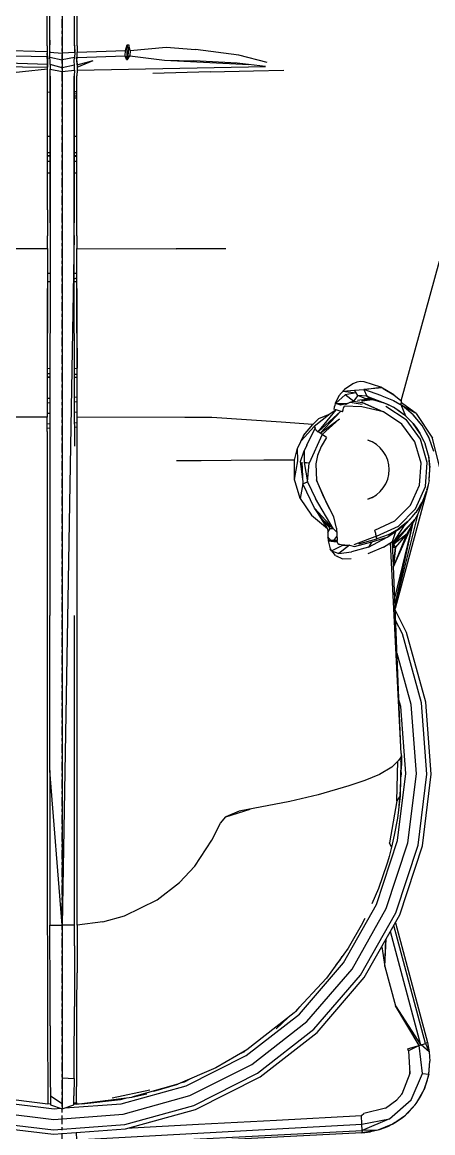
# Model space of a CAD drawing. Header units: millimetres. Extents: x -57554 to 16546, y 2142 to 98430.
# Drawn here: x -45682.9 to -45545.6, y 24897.5 to 25269.2 of the extents above; entities that cross this region are included whole.
import ezdxf

# ---------------------------------------------------------------- set-up
doc = ezdxf.new("R2010")
doc.units = ezdxf.units.MM
doc.linetypes.add('DXK_LINE_DOT3', pattern=[5.9187, 2.979, -0.9799, 0.9799, -0.9799])

msp = doc.modelspace()

# ---------------------------------------------------------------- linework, layer by layer
at = {"color": 1, "linetype": 'DXK_LINE_DOT3'}
msp.add_line((-45669.52, 20224.55), (-45669.52, 32724.55), dxfattribs=at)
at = {"color": 2, "linetype": 'Continuous'}
for p, q in [((-45674.53, 25261.32), (-45674.53, 25310.45)), ((-45673.66, 25261.25), (-45673.66, 25310.45)), ((-45669.52, 25310.45), (-45669.52, 24923.48)), ((-45665.38, 25261.26), (-45665.38, 25310.45)), ((-45664.51, 25261.32), (-45664.51, 25310.45)), ((-45673.66, 25263.16), (-45673.72, 25259.82)), ((-45665.31, 25260), (-45665.38, 25263.16)), ((-45674.55, 25259.31), (-45690.63, 25259.71)), ((-45674.53, 25261.32), (-45674.55, 25259.31)), ((-45674.55, 25259.31), (-45674.53, 25257.61)), ((-45674.5, 25258.17), (-45674.55, 25258.9)), ((-45673.72, 25259.82), (-45673.69, 25259.24)), ((-45673.69, 25259.24), (-45673.66, 25261.25)), ((-45673.68, 25258.44), (-45673.69, 25259.24)), ((-45673.69, 25259.24), (-45669.52, 25258.81)), ((-45673.66, 25257.54), (-45673.68, 25258.44)), ((-45665.34, 25259.08), (-45669.52, 25258.81)), ((-45665.34, 25259.08), (-45665.39, 25257.35)), ((-45665.38, 25261.26), (-45665.34, 25259.08)), ((-45665.34, 25259.21), (-45665.31, 25260)), ((-45664.52, 25258.27), (-45664.49, 25258.93)), ((-45664.51, 25261.32), (-45664.48, 25259.15)), ((-45664.51, 25257.43), (-45664.48, 25259.15)), ((-45664.48, 25259.15), (-45648.4, 25259.71)), ((-45648.42, 25258.01), (-45648.4, 25259.71)), ((-45648.4, 25259.71), (-45647.82, 25261.61)), ((-45647.82, 25261.61), (-45648.05, 25256.68)), ((-45647.82, 25261.61), (-45647.22, 25261.61)), ((-45647.22, 25261.61), (-45647.63, 25256.69)), ((-45646.75, 25259.71), (-45647.22, 25261.61)), ((-45646.75, 25259.71), (-45646.95, 25258.01)), ((-45646.75, 25259.71), (-45634.7, 25260.91)), ((-45634.7, 25260.91), (-45624.93, 25260.11)), ((-45610.44, 25258.19), (-45624.93, 25260.11)), ((-45730.15, 25255.07), (-45674.48, 25254.14)), ((-45674.48, 25255.1), (-45712.22, 25256.29)), ((-45674.53, 25257.61), (-45690.61, 25258.01)), ((-45674.46, 25256.3), (-45674.53, 25257.61)), ((-45674.52, 25257.53), (-45674.43, 25257.53)), ((-45674.5, 25258.17), (-45674.47, 25257.81)), ((-45674.48, 25255.1), (-45674.46, 25256.3)), ((-45674.48, 25254.14), (-45674.48, 25255.1)), ((-45674.47, 25257.81), (-45674.43, 25257.53)), ((-45674.44, 25256.49), (-45674.47, 25254.36)), ((-45674.33, 25257.25), (-45674.44, 25256.49)), ((-45674.43, 25257.53), (-45674.38, 25257.33)), ((-45674.33, 25257.25), (-45674.38, 25257.33)), ((-45673.56, 25256.2), (-45673.66, 25257.54)), ((-45673.66, 25257.54), (-45669.52, 25256.64)), ((-45673.6, 25255.03), (-45673.56, 25256.2)), ((-45673.6, 25255.03), (-45673.58, 25253.51)), ((-45669.52, 25253.96), (-45673.6, 25255.03)), ((-45665.39, 25257.35), (-45669.52, 25256.64)), ((-45665.44, 25254.88), (-45669.52, 25253.96)), ((-45665.47, 25256.2), (-45665.39, 25257.35)), ((-45665.44, 25254.88), (-45665.47, 25256.2)), ((-45665.46, 25253.15), (-45665.44, 25254.88)), ((-45664.71, 25257.25), (-45664.66, 25257.31)), ((-45664.59, 25256.51), (-45664.7, 25257.25)), ((-45664.66, 25257.31), (-45664.62, 25257.47)), ((-45664.62, 25257.47), (-45664.57, 25257.78)), ((-45664.57, 25254.92), (-45664.59, 25256.51)), ((-45664.58, 25256.3), (-45664.51, 25257.43)), ((-45664.58, 25256.3), (-45664.55, 25254.93)), ((-45664.57, 25257.78), (-45664.52, 25258.27)), ((-45664.56, 25254.14), (-45659.22, 25256.43)), ((-45664.55, 25254.93), (-45664.56, 25254.14)), ((-45664.55, 25254.93), (-45659.22, 25256.43)), ((-45664.51, 25257.43), (-45648.42, 25258.01)), ((-45648.05, 25256.68), (-45648.42, 25258.01)), ((-45648.05, 25256.68), (-45647.63, 25256.69)), ((-45647.63, 25256.69), (-45646.95, 25258.01)), ((-45646.95, 25258.01), (-45635.28, 25256.51)), ((-45635.28, 25256.51), (-45607.12, 25255.05)), ((-45635.28, 25256.51), (-45625.5, 25256.25)), ((-45611.02, 25255.51), (-45625.5, 25256.25)), ((-45601.53, 25254.39), (-45611.02, 25255.51)), ((-45601.01, 25255.68), (-45610.44, 25258.19)), ((-45674.47, 25253.5), (-45691.27, 25251.76)), ((-45674.47, 25253.5), (-45674.48, 25254.14)), ((-45674.47, 25254.36), (-45674.47, 25254.15)), ((-45674.42, 25251.29), (-45674.47, 25253.5)), ((-45674.41, 25206.44), (-45674.42, 25251.29)), ((-45673.58, 25253.51), (-45669.52, 25252.66)), ((-45673.5, 25251.19), (-45673.58, 25253.51)), ((-45673.51, 25236.26), (-45673.51, 25251.17)), ((-45673.5, 25251.19), (-45673.5, 25236.28)), ((-45669.52, 25252.66), (-45665.46, 25253.15)), ((-45665.46, 25253.15), (-45665.53, 25251.19)), ((-45665.53, 25236.28), (-45665.53, 25251.19)), ((-45665.52, 25251.17), (-45665.53, 25236.26)), ((-45664.57, 25253.12), (-45664.62, 25251.29)), ((-45664.62, 25206.44), (-45664.62, 25251.29)), ((-45664.57, 25253.12), (-45601.53, 25254.39)), ((-45664.56, 25254.14), (-45664.57, 25253.12)), ((-45620.01, 25252.55), (-45639.24, 25252)), ((-45620.01, 25252.55), (-45605.48, 25252.98)), ((-45605.48, 25252.98), (-45595.39, 25253.21)), ((-45674.42, 25245.82), (-45673.5, 25245.87)), ((-45665.52, 25246.05), (-45664.62, 25246.05)), ((-45665.52, 25245.29), (-45664.62, 25245.3)), ((-45665.52, 25244.56), (-45664.62, 25244.57)), ((-45665.52, 25243.87), (-45664.62, 25243.88)), ((-45673.51, 25221.35), (-45673.51, 25236.26)), ((-45673.5, 25236.28), (-45673.5, 25221.36)), ((-45665.53, 25221.36), (-45665.53, 25236.28)), ((-45665.53, 25236.26), (-45665.53, 25221.35)), ((-45674.42, 25231.06), (-45673.5, 25231.11)), ((-45665.53, 25231.11), (-45664.62, 25231.06)), ((-45674.42, 25225.57), (-45673.5, 25225.57)), ((-45665.53, 25225.57), (-45664.62, 25225.57)), ((-45674.42, 25224.57), (-45673.5, 25224.57)), ((-45674.42, 25224.57), (-45673.5, 25224.57)), ((-45674.42, 25224.56), (-45673.5, 25224.56)), ((-45674.42, 25224.52), (-45673.5, 25224.52)), ((-45674.42, 25224.52), (-45673.5, 25224.52)), ((-45674.42, 25224.45), (-45673.96, 25224.45)), ((-45673.96, 25224.45), (-45674.42, 25224.45)), ((-45674.42, 25224.34), (-45674.35, 25224.34)), ((-45674.35, 25224.34), (-45674.42, 25224.34)), ((-45674.42, 25222.7), (-45673.5, 25222.7)), ((-45673.5, 25224.29), (-45674.35, 25224.34)), ((-45673.5, 25224.45), (-45673.96, 25224.45)), ((-45673.5, 25206.44), (-45673.51, 25221.35)), ((-45673.5, 25221.36), (-45673.5, 25206.44)), ((-45665.53, 25224.57), (-45664.62, 25224.57)), ((-45665.53, 25224.52), (-45664.62, 25224.52)), ((-45665.53, 25224.52), (-45664.62, 25224.52)), ((-45665.07, 25224.45), (-45665.53, 25224.45)), ((-45665.53, 25224.29), (-45664.96, 25224.32)), ((-45665.53, 25222.7), (-45664.62, 25222.7)), ((-45665.53, 25206.44), (-45665.53, 25221.36)), ((-45665.53, 25221.35), (-45665.53, 25206.44)), ((-45665.07, 25224.45), (-45664.62, 25224.45)), ((-45664.62, 25224.45), (-45665.07, 25224.45)), ((-45664.96, 25224.32), (-45664.62, 25224.34)), ((-45664.62, 25224.34), (-45664.96, 25224.32)), ((-45664.96, 25224.32), (-45664.62, 25224.33)), ((-45674.42, 25218.77), (-45673.5, 25218.77)), ((-45674.42, 25218.77), (-45673.5, 25218.77)), ((-45665.53, 25218.77), (-45664.62, 25218.77)), ((-45665.53, 25218.77), (-45664.62, 25218.77)), ((-45674.41, 25206.44), (-45674.42, 25202.08)), ((-45673.5, 25206.44), (-45673.5, 25202.08)), ((-45673.5, 25202.08), (-45673.5, 25206.44)), ((-45665.53, 25202.08), (-45665.53, 25206.44)), ((-45665.53, 25206.44), (-45665.53, 25202.08)), ((-45664.61, 25202.08), (-45664.62, 25206.44)), ((-45674.42, 25202.08), (-45674.41, 25197.75)), ((-45673.5, 25202.08), (-45673.51, 25197.77)), ((-45665.53, 25197.77), (-45665.53, 25202.08)), ((-45664.62, 25197.75), (-45664.61, 25202.08)), ((-45674.42, 25193.49), (-45674.41, 25197.75)), ((-45673.51, 25197.77), (-45673.51, 25193.49)), ((-45665.53, 25197.77), (-45669.52, 24966.97)), ((-45665.52, 25193.49), (-45665.53, 25197.77)), ((-45664.62, 25197.75), (-45664.61, 25193.49)), ((-45707.62, 25193.4), (-45674.42, 25193.49)), ((-45674.42, 25193.49), (-45674.46, 25174.49)), ((-45673.51, 25193.49), (-45673.56, 25174.49)), ((-45665.48, 25174.49), (-45665.52, 25193.49)), ((-45664.61, 25193.49), (-45631.41, 25193.4)), ((-45664.58, 25174.49), (-45664.61, 25193.49)), ((-45614.81, 25193.36), (-45631.41, 25193.4)), ((-45556.1, 25142.45), (-45543.28, 25189.23)), ((-45674.43, 25185.25), (-45673.53, 25185.25)), ((-45665.51, 25185.25), (-45664.6, 25185.25)), ((-45674.43, 25182.45), (-45673.54, 25182.45)), ((-45665.5, 25183.32), (-45664.59, 25183.68)), ((-45665.5, 25182.45), (-45664.59, 25182.45)), ((-45674.45, 25174.5), (-45674.44, 25180.12)), ((-45664.6, 25180.12), (-45664.58, 25166.82)), ((-45674.46, 25174.49), (-45674.5, 25155.67)), ((-45674.46, 25166.82), (-45674.45, 25174.48)), ((-45673.56, 25174.49), (-45673.61, 25155.67)), ((-45665.43, 25155.67), (-45665.48, 25174.49)), ((-45664.54, 25155.68), (-45664.58, 25174.49)), ((-45674.48, 25153.59), (-45674.46, 25166.82)), ((-45664.58, 25166.82), (-45664.55, 25153.59)), ((-45674.5, 25155.67), (-45674.54, 25137.04)), ((-45673.61, 25155.67), (-45673.67, 25137.04)), ((-45665.36, 25137.04), (-45665.43, 25155.67)), ((-45664.49, 25137.04), (-45664.54, 25155.68)), ((-45674.51, 25153.34), (-45673.62, 25153.39)), ((-45674.51, 25151.59), (-45673.62, 25151.63)), ((-45674.49, 25153.47), (-45674.48, 25153.53)), ((-45674.48, 25153.53), (-45674.48, 25153.59)), ((-45665.42, 25153.39), (-45664.53, 25153.34)), ((-45665.41, 25151.43), (-45664.53, 25151.38)), ((-45665.41, 25151.41), (-45664.53, 25151.36)), ((-45664.55, 25153.59), (-45664.55, 25153.53)), ((-45664.55, 25153.53), (-45664.54, 25153.47)), ((-45674.51, 25150.47), (-45673.63, 25150.51)), ((-45674.51, 25150.46), (-45673.63, 25150.5)), ((-45674.51, 25150.46), (-45673.63, 25150.49)), ((-45674.51, 25150.41), (-45673.63, 25150.46)), ((-45665.41, 25150.46), (-45664.52, 25150.41)), ((-45572.36, 25148.15), (-45575.04, 25146.3)), ((-45570.97, 25148.71), (-45572.36, 25148.15)), ((-45569.7, 25148.95), (-45570.97, 25148.71)), ((-45568.54, 25148.88), (-45569.7, 25148.95)), ((-45568.61, 25146.24), (-45562.93, 25147.06)), ((-45562.55, 25146.84), (-45568.61, 25146.24)), ((-45562.93, 25147.06), (-45568.54, 25148.88)), ((-45562.93, 25147.06), (-45562.55, 25146.84)), ((-45558.58, 25144.51), (-45562.93, 25147.06)), ((-45674.53, 25143.33), (-45673.65, 25143.39)), ((-45665.39, 25143.77), (-45664.51, 25143.66)), ((-45576.99, 25144.11), (-45578.18, 25141.59)), ((-45574.91, 25144.53), (-45578.11, 25141.57)), ((-45575.04, 25146.3), (-45576.99, 25144.11)), ((-45575.04, 25146.3), (-45575.6, 25145.67)), ((-45575.6, 25145.67), (-45571.8, 25146.09)), ((-45575.6, 25145.67), (-45571.24, 25145.17)), ((-45571.24, 25145.17), (-45574.91, 25144.53)), ((-45572.06, 25142.38), (-45574.91, 25144.53)), ((-45570.67, 25144.25), (-45572.06, 25142.38)), ((-45571.8, 25146.09), (-45568.61, 25146.24)), ((-45570.67, 25144.25), (-45571.8, 25146.09)), ((-45567.96, 25143.11), (-45570.67, 25144.25)), ((-45567.58, 25144.07), (-45570.67, 25144.25)), ((-45569.2, 25142.66), (-45567.96, 25143.11)), ((-45566.8, 25143.11), (-45569.2, 25142.66)), ((-45562.6, 25144.17), (-45568.61, 25146.24)), ((-45568.61, 25146.24), (-45568.19, 25145.36)), ((-45568.61, 25146.24), (-45567.58, 25144.07)), ((-45566.8, 25143.11), (-45567.96, 25143.11)), ((-45567.58, 25144.07), (-45565.76, 25142.97)), ((-45567.58, 25144.07), (-45562.13, 25141.91)), ((-45565.76, 25142.97), (-45567.58, 25144.07)), ((-45565.76, 25142.97), (-45566.8, 25143.11)), ((-45566.8, 25143.11), (-45565.75, 25142.97)), ((-45562.6, 25144.17), (-45558.69, 25142.58)), ((-45562.16, 25146.61), (-45558.6, 25144.51)), ((-45558.58, 25144.51), (-45556.24, 25142.58)), ((-45674.53, 25141.86), (-45673.65, 25141.93)), ((-45665.38, 25142.3), (-45664.5, 25142.2)), ((-45583.85, 25132.13), (-45577.83, 25139.45)), ((-45577.83, 25139.45), (-45579.85, 25138.13)), ((-45578.54, 25140.34), (-45578.71, 25139.71)), ((-45577.83, 25139.45), (-45578.71, 25139.71)), ((-45578.36, 25140.97), (-45578.54, 25140.34)), ((-45578.18, 25141.59), (-45578.36, 25140.97)), ((-45578.11, 25141.57), (-45578.18, 25141.59)), ((-45577.3, 25141.33), (-45578.18, 25141.59)), ((-45578.11, 25141.57), (-45574.07, 25141.63)), ((-45577.3, 25141.33), (-45578.11, 25141.57)), ((-45576.84, 25139.16), (-45577.83, 25139.45)), ((-45574.07, 25141.63), (-45577.3, 25141.33)), ((-45576.3, 25141.04), (-45577.3, 25141.33)), ((-45574.07, 25141.63), (-45576.3, 25141.04)), ((-45575.77, 25138.85), (-45575.59, 25139.48)), ((-45575.59, 25139.48), (-45575.41, 25140.11)), ((-45575.23, 25140.73), (-45575.41, 25140.11)), ((-45569.27, 25140.42), (-45575.23, 25140.73)), ((-45574.75, 25141.22), (-45573.17, 25142.03)), ((-45574.75, 25141.22), (-45574.07, 25141.63)), ((-45574.07, 25141.63), (-45573.17, 25142.03)), ((-45573.17, 25142.03), (-45572.06, 25142.38)), ((-45573.17, 25142.03), (-45569.22, 25141.41)), ((-45572.06, 25142.38), (-45569.21, 25141.88)), ((-45570.74, 25142.7), (-45569.21, 25142.97)), ((-45562.09, 25138.75), (-45569.27, 25140.42)), ((-45562.12, 25138.76), (-45569.21, 25141.88)), ((-45569.21, 25141.88), (-45562.09, 25138.75)), ((-45569.2, 25142.66), (-45565.76, 25142.97)), ((-45569.2, 25142.52), (-45565.76, 25142.97)), ((-45569.2, 25142.3), (-45569.2, 25142.66)), ((-45569.2, 25142.52), (-45569.2, 25142.66)), ((-45569.2, 25142.3), (-45569.2, 25142.52)), ((-45565.76, 25142.97), (-45561.91, 25141.85)), ((-45558.3, 25140.1), (-45561.91, 25141.85)), ((-45561.65, 25141.73), (-45560.74, 25141.37)), ((-45561.36, 25141.58), (-45560.74, 25141.37)), ((-45561.29, 25140.68), (-45554.51, 25136.22)), ((-45560.74, 25141.37), (-45558.3, 25140.1)), ((-45560.74, 25141.37), (-45560.4, 25141.17)), ((-45558.69, 25142.58), (-45556.53, 25141.37)), ((-45558.3, 25140.1), (-45556.85, 25139.17)), ((-45558.3, 25140.1), (-45555.02, 25137.77)), ((-45556.53, 25141.37), (-45556.1, 25141.1)), ((-45556.24, 25142.58), (-45556.05, 25142.4)), ((-45556.1, 25142.45), (-45556.24, 25142.58)), ((-45556.02, 25142.37), (-45556.1, 25142.45)), ((-45556.1, 25141.1), (-45556.02, 25142.37)), ((-45554.53, 25137.35), (-45556.1, 25141.1)), ((-45556.1, 25141.1), (-45551.63, 25138.58)), ((-45555.8, 25140.88), (-45556.07, 25141.03)), ((-45551.1, 25138.19), (-45556.06, 25141.81)), ((-45555.8, 25140.88), (-45555.18, 25140.44)), ((-45552.14, 25137.83), (-45555.8, 25140.88)), ((-45553.45, 25138.93), (-45555.18, 25140.44)), ((-45551.63, 25138.58), (-45555.18, 25140.44)), ((-45674.54, 25137.04), (-45710.57, 25136.88)), ((-45674.56, 25132.22), (-45674.54, 25137.04)), ((-45674.54, 25138.34), (-45673.66, 25138.4)), ((-45673.67, 25137.04), (-45673.68, 25132.23)), ((-45665.37, 25138.76), (-45664.49, 25138.65)), ((-45665.35, 25132.23), (-45665.36, 25137.04)), ((-45628.47, 25136.88), (-45664.49, 25137.04)), ((-45664.47, 25132.22), (-45664.49, 25137.04)), ((-45619.43, 25136.85), (-45628.47, 25136.88)), ((-45607.86, 25136.12), (-45619.43, 25136.85)), ((-45596.32, 25135.33), (-45607.86, 25136.12)), ((-45585.72, 25134.6), (-45583.65, 25136.53)), ((-45579.85, 25138.13), (-45585.22, 25133.92)), ((-45583.85, 25132.13), (-45576.27, 25139)), ((-45583.65, 25136.53), (-45579.85, 25138.13)), ((-45576.27, 25139), (-45583.22, 25131.67)), ((-45583.22, 25131.67), (-45576.79, 25136.43)), ((-45582.6, 25131.22), (-45576.79, 25136.43)), ((-45575.77, 25138.85), (-45576.84, 25139.16)), ((-45555.91, 25134.68), (-45562.09, 25138.75)), ((-45556.85, 25139.17), (-45555.02, 25137.77)), ((-45556.85, 25139.17), (-45556.78, 25139.12)), ((-45555.02, 25137.77), (-45554.74, 25137.53)), ((-45552.18, 25134.93), (-45555.02, 25137.77)), ((-45554.9, 25137.66), (-45554.74, 25137.53)), ((-45554.74, 25137.53), (-45554.56, 25137.37)), ((-45554.74, 25137.53), (-45554.53, 25137.35)), ((-45553.61, 25136.36), (-45554.53, 25137.35)), ((-45549.69, 25129.68), (-45554.51, 25136.22)), ((-45551.75, 25137.44), (-45552.14, 25137.83)), ((-45549.09, 25134.18), (-45552.14, 25137.83)), ((-45549.89, 25135.13), (-45551.75, 25137.44)), ((-45551.1, 25138.19), (-45545.62, 25129.98)), ((-45674.56, 25133.34), (-45673.68, 25133.41)), ((-45674.56, 25132.22), (-45674.55, 25127.31)), ((-45674.55, 25134.81), (-45673.68, 25134.87)), ((-45673.68, 25132.23), (-45673.69, 25127.34)), ((-45665.36, 25135.21), (-45664.48, 25135.1)), ((-45665.36, 25133.74), (-45664.48, 25133.63)), ((-45665.34, 25127.34), (-45665.35, 25132.23)), ((-45664.48, 25127.31), (-45664.47, 25132.22)), ((-45585.72, 25134.6), (-45596.32, 25135.33)), ((-45589.62, 25129.11), (-45585.22, 25133.92)), ((-45588.76, 25130.84), (-45585.72, 25134.6)), ((-45587.72, 25127.61), (-45584.87, 25133.29)), ((-45585.22, 25133.92), (-45584.87, 25133.29)), ((-45584.67, 25132.75), (-45584.87, 25133.29)), ((-45584.67, 25132.75), (-45583.85, 25132.13)), ((-45582.6, 25131.22), (-45583.85, 25132.13)), ((-45551.53, 25128.74), (-45555.91, 25134.68)), ((-45552.18, 25134.93), (-45551.11, 25133.56)), ((-45549.86, 25131.66), (-45552.18, 25134.93)), ((-45551.11, 25133.56), (-45549.86, 25131.66)), ((-45548.96, 25133.98), (-45549.09, 25134.18)), ((-45546.77, 25130.02), (-45549.09, 25134.18)), ((-45546.79, 25130.07), (-45548.96, 25133.98)), ((-45588.76, 25130.84), (-45590.86, 25126.59)), ((-45582.6, 25131.22), (-45586.92, 25121.66)), ((-45581.1, 25130.16), (-45582.93, 25127.15)), ((-45581.1, 25130.16), (-45582.6, 25131.22)), ((-45566.55, 25129.03), (-45567.31, 25129.34)), ((-45565.8, 25128.72), (-45567.31, 25129.34)), ((-45565.8, 25128.72), (-45566.55, 25129.03)), ((-45564.41, 25127.86), (-45565.8, 25128.72)), ((-45549.48, 25121.64), (-45551.53, 25128.74)), ((-45548.47, 25128.92), (-45549.86, 25131.66)), ((-45549.86, 25131.66), (-45548.11, 25128.04)), ((-45547.43, 25121.87), (-45549.69, 25129.68)), ((-45548.38, 25128.62), (-45548.47, 25128.92)), ((-45545.24, 25125.52), (-45546.77, 25130.02)), ((-45543.13, 25119.65), (-45545.62, 25129.98)), ((-45674.55, 25127.31), (-45674.56, 25122.38)), ((-45673.69, 25127.34), (-45673.69, 25122.38)), ((-45664.47, 25122.38), (-45664.48, 25127.31)), ((-45591.87, 25122.66), (-45590.86, 25126.59)), ((-45590.66, 25122.41), (-45590.86, 25126.59)), ((-45589.81, 25122.18), (-45588.55, 25125.7)), ((-45588.55, 25125.7), (-45588.59, 25121.87)), ((-45587.72, 25127.61), (-45588.55, 25125.7)), ((-45582.93, 25127.15), (-45584.12, 25124.24)), ((-45563.17, 25126.8), (-45564.41, 25127.86)), ((-45562.11, 25125.56), (-45563.17, 25126.8)), ((-45561.26, 25124.17), (-45562.11, 25125.56)), ((-45546.99, 25124.19), (-45548.11, 25128.04)), ((-45674.56, 25122.38), (-45674.55, 25070.59)), ((-45673.69, 25122.38), (-45673.67, 25070.58)), ((-45664.48, 25070.59), (-45664.47, 25122.38)), ((-45623.04, 25122.4), (-45631.26, 25122.4)), ((-45612.97, 25122.47), (-45623.04, 25122.4)), ((-45602.08, 25122.57), (-45612.97, 25122.47)), ((-45591.87, 25122.66), (-45602.08, 25122.57)), ((-45591.84, 25116.13), (-45591.87, 25122.66)), ((-45591.84, 25116.13), (-45590.66, 25122.41)), ((-45589.07, 25116.31), (-45589.81, 25122.18)), ((-45589.39, 25121.98), (-45588.98, 25114.73)), ((-45587.76, 25121.77), (-45588.59, 25121.87)), ((-45588.59, 25121.87), (-45587.52, 25115.39)), ((-45588.59, 25121.87), (-45587.76, 25121.77)), ((-45586.92, 25121.66), (-45587.76, 25121.77)), ((-45586.92, 25121.66), (-45587.76, 25121.77)), ((-45587.52, 25115.39), (-45586.92, 25121.66)), ((-45584.12, 25124.24), (-45584.73, 25121.4)), ((-45584.73, 25121.4), (-45584.41, 25115.86)), ((-45560.94, 25123.42), (-45561.26, 25124.17)), ((-45560.63, 25122.66), (-45561.26, 25124.17)), ((-45560.63, 25122.66), (-45560.94, 25123.42)), ((-45560.25, 25121.08), (-45560.63, 25122.66)), ((-45560.12, 25119.45), (-45560.25, 25121.08)), ((-45550.01, 25114.28), (-45549.48, 25121.64)), ((-45548.02, 25113.76), (-45547.43, 25121.87)), ((-45546.92, 25123.82), (-45546.99, 25124.19)), ((-45546.99, 25124.19), (-45546.53, 25120.2)), ((-45546.53, 25120.2), (-45546.92, 25123.82)), ((-45560.63, 25116.23), (-45560.25, 25117.82)), ((-45560.25, 25117.82), (-45560.12, 25119.45)), ((-45546.8, 25115.82), (-45546.52, 25119.45)), ((-45546.73, 25116.32), (-45546.52, 25119.45)), ((-45546.52, 25119.45), (-45546.53, 25120.2)), ((-45591.69, 25115.63), (-45591.84, 25116.13)), ((-45589.9, 25109.84), (-45591.84, 25116.13)), ((-45588.98, 25114.73), (-45589.9, 25109.84)), ((-45588.98, 25114.73), (-45587.52, 25115.39)), ((-45585.12, 25106.53), (-45588.98, 25114.73)), ((-45587.52, 25115.39), (-45584.77, 25109.8)), ((-45582.31, 25110.98), (-45584.43, 25116.09)), ((-45584.41, 25115.86), (-45581.35, 25108.75)), ((-45562.11, 25113.34), (-45561.26, 25114.73)), ((-45561.26, 25114.73), (-45560.63, 25116.23)), ((-45561.26, 25114.73), (-45560.94, 25115.48)), ((-45560.94, 25115.48), (-45560.63, 25116.23)), ((-45553.06, 25107.55), (-45550.01, 25114.28)), ((-45551.37, 25106.36), (-45548.02, 25113.76)), ((-45546.8, 25115.82), (-45547.62, 25112.27)), ((-45547, 25114.96), (-45547.34, 25113.24)), ((-45547.34, 25113.24), (-45547.27, 25113.8)), ((-45546.78, 25116.05), (-45546.73, 25116.32)), ((-45589.9, 25109.84), (-45586.15, 25104.23)), ((-45578.83, 25099.79), (-45584.77, 25109.8)), ((-45579.77, 25105.73), (-45582.31, 25110.98)), ((-45565.8, 25110.18), (-45567.31, 25109.56)), ((-45567.31, 25109.56), (-45566.55, 25109.87)), ((-45566.55, 25109.87), (-45565.8, 25110.18)), ((-45565.8, 25110.18), (-45564.41, 25111.03)), ((-45564.41, 25111.03), (-45563.17, 25112.09)), ((-45563.17, 25112.09), (-45562.11, 25113.34)), ((-45547.34, 25113.24), (-45558.14, 25072.92)), ((-45550.46, 25104.63), (-45548.3, 25110.39)), ((-45547.62, 25112.27), (-45549.14, 25108.55)), ((-45548.3, 25110.39), (-45548.92, 25109.08)), ((-45548.3, 25110.39), (-45547.62, 25112.27)), ((-45547.52, 25112.69), (-45547.34, 25113.24)), ((-45582.02, 25102.22), (-45585.12, 25106.53)), ((-45578.83, 25099.79), (-45585.12, 25106.53)), ((-45578.67, 25103.63), (-45581.35, 25108.75)), ((-45558.25, 25102.29), (-45553.06, 25107.55)), ((-45557.08, 25100.57), (-45551.37, 25106.36)), ((-45549.14, 25108.55), (-45551.25, 25105.14)), ((-45549.51, 25107.86), (-45550.04, 25107.1)), ((-45550.04, 25107.1), (-45549.51, 25107.86)), ((-45549.3, 25108.3), (-45549.51, 25107.86)), ((-45549.51, 25107.86), (-45549.3, 25108.3)), ((-45586.15, 25104.23), (-45585.51, 25103.7)), ((-45586.15, 25104.23), (-45580.75, 25099.71)), ((-45580.75, 25099.71), (-45584.47, 25105.63)), ((-45580.75, 25099.71), (-45582.02, 25102.22)), ((-45582.02, 25102.22), (-45579.85, 25099.75)), ((-45578.83, 25099.79), (-45582.02, 25102.22)), ((-45577.75, 25099.83), (-45578.67, 25103.63)), ((-45564.93, 25099.16), (-45558.25, 25102.29)), ((-45558.87, 25095.19), (-45551.55, 25102.72)), ((-45558.63, 25094.65), (-45551.55, 25102.72)), ((-45558.18, 25073.87), (-45550.46, 25104.63)), ((-45555.33, 25100.39), (-45552.48, 25103.62)), ((-45554.18, 25098.13), (-45550.46, 25104.63)), ((-45551.25, 25105.14), (-45553.91, 25102.13)), ((-45552.48, 25103.62), (-45553.11, 25103.03)), ((-45553.11, 25103.03), (-45552.48, 25103.62)), ((-45552.48, 25103.62), (-45551.25, 25105.14)), ((-45550.79, 25105.88), (-45551.25, 25105.14)), ((-45580.75, 25099.71), (-45580.7, 25098.36)), ((-45580.7, 25098.36), (-45579.85, 25099.75)), ((-45579.85, 25099.75), (-45578.83, 25099.79)), ((-45577.7, 25098.48), (-45578.83, 25099.79)), ((-45577.75, 25099.83), (-45577.6, 25095.77)), ((-45564.83, 25098.79), (-45564.93, 25099.16)), ((-45564.74, 25098.42), (-45564.83, 25098.79)), ((-45564.42, 25097.13), (-45557.08, 25100.57)), ((-45560.82, 25096.85), (-45557.87, 25098.72)), ((-45560.53, 25097.63), (-45557.03, 25099.6)), ((-45559.62, 25098.07), (-45557.03, 25099.6)), ((-45559, 25095.41), (-45557.87, 25098.72)), ((-45555.33, 25100.39), (-45558.87, 25095.19)), ((-45558.72, 25086.87), (-45552.1, 25101.76)), ((-45558.29, 25076.48), (-45552.1, 25101.76)), ((-45558.19, 25074.16), (-45552.1, 25101.76)), ((-45556.88, 25099.7), (-45557.87, 25098.72)), ((-45557.36, 25099.23), (-45555.96, 25100.37)), ((-45553.91, 25102.13), (-45557.03, 25099.6)), ((-45557.03, 25099.6), (-45556.69, 25099.87)), ((-45555.96, 25100.37), (-45556.88, 25099.7)), ((-45555.96, 25100.37), (-45553.91, 25102.13)), ((-45580.7, 25098.36), (-45580.64, 25097.01)), ((-45579.7, 25095.69), (-45580.64, 25097.01)), ((-45580.64, 25097.01), (-45580.6, 25095.66)), ((-45579.7, 25095.69), (-45580.6, 25095.66)), ((-45580.6, 25095.66), (-45577.62, 25095.26)), ((-45580.6, 25095.66), (-45579.92, 25092.94)), ((-45578.68, 25095.73), (-45579.7, 25095.69)), ((-45579.7, 25095.69), (-45577.62, 25095.26)), ((-45578.68, 25095.73), (-45577.65, 25097.12)), ((-45577.6, 25095.77), (-45578.68, 25095.73)), ((-45578.68, 25095.73), (-45577.62, 25095.26)), ((-45577.31, 25094.76), (-45577.6, 25095.77)), ((-45564.43, 25097.13), (-45571.95, 25094.31)), ((-45571.79, 25093.71), (-45566, 25095.28)), ((-45570.27, 25094.67), (-45564.31, 25096.27)), ((-45567.08, 25093.49), (-45560.82, 25096.85)), ((-45566, 25095.28), (-45567.08, 25093.49)), ((-45566, 25095.28), (-45566.52, 25094.43)), ((-45566, 25095.28), (-45560.82, 25096.85)), ((-45564.65, 25098.06), (-45564.74, 25098.42)), ((-45564.57, 25097.73), (-45564.65, 25098.06)), ((-45564.49, 25097.41), (-45564.57, 25097.73)), ((-45564.43, 25097.13), (-45564.49, 25097.41)), ((-45564.38, 25096.88), (-45564.43, 25097.13)), ((-45564.38, 25096.88), (-45564.43, 25097.13)), ((-45564.34, 25096.67), (-45564.38, 25096.88)), ((-45564.31, 25096.5), (-45564.34, 25096.67)), ((-45560.53, 25097.63), (-45564.31, 25096.27)), ((-45564.3, 25096.37), (-45564.31, 25096.5)), ((-45564.3, 25096.3), (-45564.3, 25096.37)), ((-45562.07, 25093.45), (-45559, 25095.41)), ((-45560.03, 25097.91), (-45559.62, 25098.07)), ((-45560.03, 25097.91), (-45559.62, 25098.07)), ((-45556.09, 25024.41), (-45559.66, 25094.99)), ((-45556.33, 25029.15), (-45559.07, 25095.36)), ((-45558.87, 25095.19), (-45558.99, 25095.47)), ((-45558.87, 25095.19), (-45558.99, 25095.46)), ((-45558.63, 25094.65), (-45558.87, 25095.19)), ((-45558.72, 25086.88), (-45554.18, 25098.13)), ((-45558.63, 25094.65), (-45554.18, 25098.13)), ((-45554.18, 25098.13), (-45558.09, 25093.52)), ((-45579.46, 25092.28), (-45579.92, 25092.94)), ((-45579.92, 25092.94), (-45579.68, 25092.66)), ((-45579.68, 25092.66), (-45579.43, 25092.36)), ((-45579.46, 25092.28), (-45575.68, 25094.17)), ((-45579.46, 25092.28), (-45576.97, 25091.38)), ((-45578.06, 25090.74), (-45579.32, 25092.23)), ((-45577.31, 25094.76), (-45576.61, 25094.38)), ((-45577.31, 25094.76), (-45576.94, 25094.56)), ((-45573.37, 25094.13), (-45576.97, 25091.38)), ((-45576.97, 25091.38), (-45572.71, 25091.93)), ((-45576.94, 25094.56), (-45576.61, 25094.38)), ((-45575.68, 25094.17), (-45576.61, 25094.38)), ((-45575.68, 25094.17), (-45575.54, 25094.16)), ((-45574.98, 25094.12), (-45575.68, 25094.17)), ((-45574.6, 25094.09), (-45575.54, 25094.16)), ((-45575.54, 25094.16), (-45573.37, 25094.13)), ((-45574.98, 25094.12), (-45574.6, 25094.09)), ((-45574.6, 25094.09), (-45573.37, 25094.13)), ((-45573.37, 25094.13), (-45571.79, 25093.71)), ((-45567.08, 25093.49), (-45572.71, 25091.93)), ((-45562.07, 25093.45), (-45567.31, 25091.29)), ((-45561.77, 25093.64), (-45562.07, 25093.45)), ((-45558.82, 25093.5), (-45558.63, 25094.65)), ((-45558.09, 25093.52), (-45558.82, 25093.5)), ((-45558.82, 25093.5), (-45558.66, 25093.5)), ((-45558.73, 25087.18), (-45558.09, 25093.52)), ((-45558.09, 25093.52), (-45558.73, 25087.18)), ((-45558.66, 25093.5), (-45558.09, 25093.52)), ((-45558.09, 25093.52), (-45558.63, 25094.65)), ((-45578.06, 25090.74), (-45577.33, 25090.4)), ((-45578.06, 25090.74), (-45575.72, 25089.65)), ((-45575.72, 25089.65), (-45572.83, 25089.71)), ((-45554.33, 25064.99), (-45558.13, 25072.52)), ((-45674.55, 25070.59), (-45674.5, 25018.8)), ((-45673.64, 25018.77), (-45673.67, 25070.58)), ((-45665.39, 25018.77), (-45665.37, 25070.58)), ((-45664.53, 25018.8), (-45664.48, 25070.59)), ((-45555.69, 25064.46), (-45557.98, 25069)), ((-45549.29, 25041.41), (-45555.69, 25064.46)), ((-45547.85, 25041.66), (-45554.33, 25064.99)), ((-45552.78, 25040.8), (-45557.52, 25057.88)), ((-45556.26, 25040.2), (-45556.88, 25042.41)), ((-45554.58, 25017.72), (-45556.26, 25040.2)), ((-45551.05, 25017.64), (-45552.78, 25040.8)), ((-45547.52, 25017.55), (-45549.29, 25041.41)), ((-45546.05, 25017.52), (-45547.85, 25041.66)), ((-45556.09, 25024.41), (-45556.13, 25023.83)), ((-45556.09, 25024.41), (-45556.05, 25023.17)), ((-45557.06, 25022.08), (-45559.27, 25019.86)), ((-45557.2, 25021.93), (-45559.27, 25019.86)), ((-45557.62, 25008.59), (-45557.2, 25021.93)), ((-45557.2, 25021.93), (-45556.6, 25022.53)), ((-45556.3, 25023.2), (-45557.06, 25022.08)), ((-45557.06, 25022.08), (-45556.6, 25022.53)), ((-45556.6, 25022.53), (-45556.3, 25023.2)), ((-45556.28, 25021.84), (-45556.48, 25010.25)), ((-45556.48, 25010.25), (-45556.02, 25020.45)), ((-45556.13, 25023.83), (-45556.3, 25023.2)), ((-45556.08, 25021.15), (-45556.3, 25023.2)), ((-45556.08, 25021.15), (-45556.28, 25021.84)), ((-45556.02, 25020.45), (-45556.08, 25021.15)), ((-45556.05, 25023.17), (-45556.03, 25021.85)), ((-45556.03, 25021.85), (-45556.02, 25020.45)), ((-45674.5, 25018.8), (-45674.5, 24967)), ((-45669.52, 24966.97), (-45673.64, 25018.77)), ((-45673.64, 25018.77), (-45673.61, 24966.97)), ((-45665.42, 24966.97), (-45665.39, 25018.77)), ((-45664.54, 24967.01), (-45664.53, 25018.8)), ((-45563.36, 25017.43), (-45568.27, 25015.36)), ((-45559.27, 25019.86), (-45563.36, 25017.43)), ((-45559.27, 25019.86), (-45559.89, 25019.49)), ((-45557.33, 24995.35), (-45554.58, 25017.72)), ((-45556.19, 25016.6), (-45556.05, 25017.76)), ((-45556.05, 25017.76), (-45556.1, 25018.5)), ((-45553.88, 24994.58), (-45551.05, 25017.64)), ((-45550.43, 24993.81), (-45547.52, 25017.55)), ((-45549, 24993.49), (-45546.05, 25017.52)), ((-45573.61, 25013.59), (-45583.91, 25010.58)), ((-45568.27, 25015.36), (-45573.61, 25013.59)), ((-45583.91, 25010.58), (-45593.41, 25008.39)), ((-45556.48, 25010.25), (-45557.62, 25008.59)), ((-45556.48, 25010.25), (-45557.4, 25002.77)), ((-45556.82, 25007.05), (-45556.48, 25010.25)), ((-45614.76, 25003.26), (-45606.62, 25005.83)), ((-45593.41, 25008.39), (-45610.36, 25005.11)), ((-45557.62, 25008.59), (-45560.02, 24994.58)), ((-45616.61, 25001.12), (-45614.76, 25003.26)), ((-45610.36, 25005.11), (-45614.76, 25003.26)), ((-45557.4, 25002.77), (-45558.45, 24997.1)), ((-45619.5, 24995.44), (-45616.61, 25001.12)), ((-45625.19, 24986.73), (-45619.5, 24995.44)), ((-45564.38, 24973.95), (-45557.33, 24995.35)), ((-45561.15, 24972.52), (-45553.88, 24994.58)), ((-45559.37, 24993.06), (-45560.02, 24994.58)), ((-45558.45, 24997.1), (-45559.36, 24993.09)), ((-45559.36, 24993.09), (-45560.32, 24989.51)), ((-45557.91, 24971.09), (-45550.43, 24993.81)), ((-45556.57, 24970.49), (-45549, 24993.49)), ((-45560.94, 24987.39), (-45563.76, 24979.25)), ((-45560.32, 24989.51), (-45560.94, 24987.39)), ((-45560.22, 24989.88), (-45560.32, 24989.51)), ((-45630.29, 24981.29), (-45625.19, 24986.73)), ((-45637.75, 24975.5), (-45630.29, 24981.29)), ((-45563.76, 24979.25), (-45565.91, 24974.11)), ((-45648.67, 24970.11), (-45637.75, 24975.5)), ((-45575.47, 24954.33), (-45564.38, 24973.95)), ((-45572.58, 24952.3), (-45561.15, 24972.52)), ((-45655.89, 24968.08), (-45648.67, 24970.11)), ((-45569.69, 24950.26), (-45557.91, 24971.09)), ((-45569.06, 24967.63), (-45568.19, 24969.33)), ((-45568.49, 24949.42), (-45556.57, 24970.49)), ((-45674.5, 24967), (-45674.49, 24960.04)), ((-45673.61, 24966.97), (-45669.52, 24966.97)), ((-45673.61, 24959.99), (-45673.61, 24966.97)), ((-45665.42, 24966.97), (-45669.52, 24966.97)), ((-45665.42, 24960.03), (-45665.42, 24966.97)), ((-45664.54, 24967.01), (-45664.55, 24960.07)), ((-45655.89, 24968.08), (-45664.54, 24967.01)), ((-45569.06, 24967.63), (-45573.88, 24959.33)), ((-45549.59, 24926.86), (-45559.75, 24964.88)), ((-45548.05, 24927.35), (-45558.59, 24966.91)), ((-45558.09, 24967.79), (-45547.34, 24927.67)), ((-45561.58, 24953.18), (-45561.13, 24962.43)), ((-45561.58, 24953.18), (-45561.32, 24962.1)), ((-45674.49, 24960.04), (-45674.46, 24950.9)), ((-45673.6, 24950.84), (-45673.61, 24959.99)), ((-45665.42, 24960.03), (-45665.44, 24950.92)), ((-45664.55, 24960.07), (-45664.57, 24950.98)), ((-45573.88, 24959.33), (-45581.17, 24949.2)), ((-45562.63, 24959.78), (-45561.58, 24953.18)), ((-45590.18, 24937.25), (-45575.47, 24954.33)), ((-45577.91, 24953.74), (-45576.67, 24955.17)), ((-45576.67, 24955.17), (-45575.92, 24956.49)), ((-45674.46, 24950.9), (-45674.45, 24939.73)), ((-45673.59, 24939.66), (-45673.6, 24950.84)), ((-45665.44, 24950.92), (-45665.45, 24939.72)), ((-45664.59, 24939.79), (-45664.57, 24950.98)), ((-45587.74, 24934.69), (-45572.58, 24952.3)), ((-45585.3, 24932.13), (-45569.69, 24950.26)), ((-45561.58, 24953.18), (-45558, 24939.97)), ((-45581.17, 24949.2), (-45591.95, 24937.6)), ((-45584.29, 24931.07), (-45568.49, 24949.42)), ((-45674.45, 24939.73), (-45674.43, 24933.39)), ((-45673.57, 24933.64), (-45673.59, 24939.66)), ((-45665.46, 24933.64), (-45665.45, 24939.72)), ((-45664.6, 24933.32), (-45664.59, 24939.79)), ((-45591.19, 24938.31), (-45590.01, 24939.68)), ((-45550.08, 24926.71), (-45558, 24939.97)), ((-45558, 24939.97), (-45549.59, 24926.86)), ((-45607.94, 24923.37), (-45590.18, 24937.25)), ((-45591.95, 24937.6), (-45607.71, 24925.26)), ((-45598, 24932.34), (-45593.92, 24936.06)), ((-45591.53, 24938.05), (-45591.19, 24938.31)), ((-45674.43, 24933.39), (-45674.41, 24926.75)), ((-45673.57, 24933.31), (-45673.57, 24933.64)), ((-45673.57, 24933.31), (-45673.55, 24926.67)), ((-45665.48, 24926.51), (-45665.46, 24933.24)), ((-45665.46, 24933.24), (-45665.46, 24933.64)), ((-45664.62, 24926.6), (-45664.6, 24933.32)), ((-45606.04, 24920.39), (-45587.74, 24934.69)), ((-45604.15, 24917.4), (-45585.3, 24932.13)), ((-45603.36, 24916.17), (-45584.29, 24931.07)), ((-45547.34, 24927.67), (-45548.05, 24927.35)), ((-45547.34, 24927.67), (-45546.73, 24924.59)), ((-45674.41, 24926.75), (-45674.38, 24915.82)), ((-45673.55, 24926.67), (-45673.51, 24915.71)), ((-45665.53, 24915.71), (-45665.48, 24926.51)), ((-45664.66, 24915.83), (-45664.62, 24926.6)), ((-45607.71, 24925.26), (-45618.15, 24919.24)), ((-45609.64, 24924.15), (-45608.72, 24924.61)), ((-45608.72, 24924.61), (-45608.4, 24924.86)), ((-45553.91, 24925.62), (-45552.89, 24925.92)), ((-45553.71, 24924.92), (-45553.91, 24925.62)), ((-45550.08, 24926.71), (-45553.71, 24924.92)), ((-45553.71, 24924.92), (-45553.19, 24917.29)), ((-45552.89, 24925.92), (-45550.08, 24926.71)), ((-45550.08, 24926.71), (-45548.05, 24927.35)), ((-45548.99, 24917.34), (-45550.08, 24926.71)), ((-45546.73, 24924.59), (-45549.47, 24926.9)), ((-45548.05, 24927.35), (-45546.73, 24924.59)), ((-45546.73, 24924.59), (-45546.52, 24921.46)), ((-45669.52, 24923.47), (-45669.52, 24905.46)), ((-45628.06, 24913.22), (-45607.94, 24923.37)), ((-45626.78, 24909.93), (-45606.04, 24920.39)), ((-45546.92, 24917.08), (-45546.52, 24921.46)), ((-45546.73, 24918.32), (-45546.52, 24921.46)), ((-45618.15, 24919.24), (-45630.9, 24913.73)), ((-45625.51, 24906.63), (-45604.15, 24917.4)), ((-45553.19, 24917.29), (-45555.92, 24910.47)), ((-45553.19, 24917.29), (-45553.24, 24918.05)), ((-45552.78, 24908.53), (-45548.99, 24917.34)), ((-45548.99, 24917.34), (-45546.92, 24917.08)), ((-45546.92, 24917.08), (-45548.47, 24911.98)), ((-45547.34, 24915.25), (-45546.92, 24917.08)), ((-45546.92, 24917.08), (-45546.73, 24918.32)), ((-45674.38, 24915.82), (-45674.34, 24909.93)), ((-45673.51, 24915.71), (-45673.46, 24909.79)), ((-45669.52, 24915.91), (-45665.53, 24915.71)), ((-45665.53, 24915.71), (-45665.58, 24909.84)), ((-45664.7, 24909.98), (-45664.66, 24915.83)), ((-45649.77, 24907.2), (-45628.06, 24913.22)), ((-45630.9, 24913.73), (-45646.25, 24909.36)), ((-45638.87, 24911.37), (-45630.9, 24913.73)), ((-45629.46, 24914.35), (-45628.59, 24914.59)), ((-45628.59, 24914.59), (-45626.7, 24915.54)), ((-45624.98, 24905.26), (-45603.36, 24916.17)), ((-45548.35, 24912.27), (-45547.34, 24915.25)), ((-45674.3, 24907.05), (-45692.6, 24909.33)), ((-45674.34, 24909.93), (-45674.33, 24908.26)), ((-45669.52, 24907.22), (-45673.46, 24909.79)), ((-45673.46, 24909.79), (-45673.44, 24908.26)), ((-45665.59, 24908.26), (-45665.58, 24909.84)), ((-45664.74, 24907.05), (-45646.25, 24909.36)), ((-45664.71, 24908.25), (-45664.7, 24909.98)), ((-45652.8, 24909.2), (-45640.16, 24911.85)), ((-45650.03, 24908.64), (-45648.37, 24909.1)), ((-45649.17, 24903.71), (-45626.78, 24909.93)), ((-45646.25, 24909.36), (-45641.18, 24910.55)), ((-45557.57, 24908.51), (-45555.92, 24910.47)), ((-45555.92, 24910.47), (-45555.82, 24910.71)), ((-45551.11, 24907.35), (-45548.47, 24911.98)), ((-45551.11, 24907.35), (-45549.74, 24909.46)), ((-45549.74, 24909.46), (-45548.47, 24911.98)), ((-45548.47, 24911.98), (-45548.35, 24912.27)), ((-45694.62, 24908.26), (-45672.25, 24905.52)), ((-45674.33, 24908.26), (-45674.32, 24907.58)), ((-45674.32, 24907.58), (-45674.3, 24907.05)), ((-45674.31, 24907.24), (-45673.41, 24907.13)), ((-45673.44, 24908.26), (-45673.43, 24907.42)), ((-45673.43, 24907.42), (-45673.4, 24906.88)), ((-45673.4, 24906.88), (-45669.52, 24905.46)), ((-45672.25, 24905.52), (-45670.11, 24905.68)), ((-45669.52, 24905.46), (-45665.64, 24906.88)), ((-45668.61, 24905.79), (-45649.77, 24907.2)), ((-45665.64, 24906.88), (-45665.6, 24907.43)), ((-45664.74, 24907.05), (-45665.63, 24907.05)), ((-45665.6, 24907.43), (-45665.59, 24908.26)), ((-45665.6, 24907.48), (-45664.71, 24907.55)), ((-45664.71, 24907.59), (-45664.74, 24907.05)), ((-45662.92, 24907.15), (-45664.74, 24907.05)), ((-45664.71, 24907.59), (-45664.71, 24908.25)), ((-45662.92, 24907.15), (-45650.03, 24908.64)), ((-45655.16, 24908.25), (-45650.3, 24908.61)), ((-45648.56, 24900.23), (-45625.51, 24906.63)), ((-45648.31, 24898.79), (-45624.98, 24905.26)), ((-45561.36, 24905.74), (-45568.58, 24903.93)), ((-45561.36, 24905.74), (-45557.57, 24908.51)), ((-45560, 24902.2), (-45552.78, 24908.53)), ((-45551.11, 24907.35), (-45554.7, 24903.42)), ((-45553.55, 24904.49), (-45551.48, 24906.85)), ((-45551.48, 24906.85), (-45551.11, 24907.35)), ((-45695.39, 24904.81), (-45672.33, 24901.99)), ((-45672.33, 24901.99), (-45649.17, 24903.71)), ((-45623.92, 24900.34), (-45597.83, 24901.73)), ((-45597.83, 24901.73), (-45569.38, 24903.24)), ((-45569.38, 24903.24), (-45568.58, 24903.93)), ((-45569.25, 24900.35), (-45569.38, 24903.24)), ((-45569.25, 24900.35), (-45560, 24902.2)), ((-45560, 24902.2), (-45569.21, 24898.26)), ((-45559.07, 24900.37), (-45554.7, 24903.42)), ((-45558.16, 24900.89), (-45555.75, 24902.55)), ((-45555.75, 24902.55), (-45554.7, 24903.42)), ((-45554.42, 24903.72), (-45553.55, 24904.49)), ((-45696.48, 24899.93), (-45672.45, 24896.99)), ((-45696.16, 24901.36), (-45672.42, 24898.45)), ((-45672.45, 24896.99), (-45648.31, 24898.79)), ((-45672.42, 24898.45), (-45648.56, 24900.23)), ((-45664.7, 24895.15), (-45569.25, 24900.35)), ((-45664.57, 24893.32), (-45569.21, 24898.26)), ((-45647.17, 24899.11), (-45646.14, 24899.16)), ((-45646.14, 24899.16), (-45623.92, 24900.34)), ((-45645.37, 24899.2), (-45646.14, 24899.16)), ((-45564, 24898.36), (-45569.27, 24897.49)), ((-45569.21, 24898.26), (-45569.27, 24897.49)), ((-45569.27, 24897.49), (-45566.35, 24897.82)), ((-45569.21, 24898.26), (-45569.25, 24900.35)), ((-45564, 24898.36), (-45569.21, 24898.26)), ((-45564, 24898.36), (-45566.35, 24897.82)), ((-45559.07, 24900.37), (-45564, 24898.36)), ((-45563.5, 24898.51), (-45564, 24898.36)), ((-45560.76, 24899.53), (-45563.5, 24898.51)), ((-45559.07, 24900.37), (-45560.76, 24899.53)), ((-45558.16, 24900.89), (-45559.07, 24900.37)), ((-45664.83, 24897.56), (-45664.7, 24895.15)), ((-45569.27, 24897.49), (-45623.63, 24894.64))]:
    msp.add_line(p, q, dxfattribs=at)

doc.saveas('drawing.dxf')
